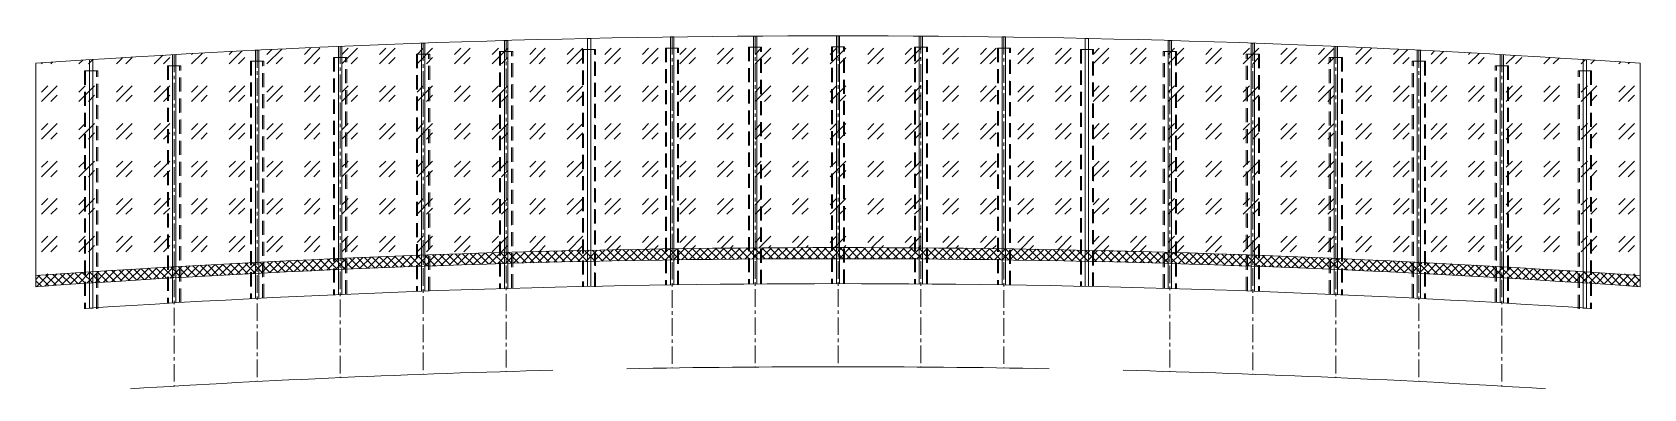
# Model space of a CAD drawing. Header units: millimetres. Extents: x 44636 to 73764, y 76951 to 83389.
import ezdxf

# ---------------------------------------------------------------- set-up
doc = ezdxf.new("R2010")
doc.units = ezdxf.units.MM
doc.header["$MEASUREMENT"] = 0
doc.linetypes.add('CENTER', pattern=[50.800000000000004, 31.75, -6.35, 6.35, -6.35])
doc.linetypes.add('HIDDEN2', pattern=[4.7624999999999975, 3.174999999999998, -1.587499999999999])
for name, color, linetype, lineweight in [('NDC_S-BEAM-STEL', 30, 'HIDDEN2', 18), ('NDC_S_AXIS2', 5, 'CENTER', 13), ('NDC_S_CONTINUOUS', 3, 'CONTINUOUS', 20), ('NDC_S_HATCH MATERIAL', 8, 'CONTINUOUS', 13), ('NDC_S_HIDDEN', 8, 'HIDDEN2', 13), ('NDC_S_SLAB', 2, 'CONTINUOUS', 20)]:
    doc.layers.add(name, color=color, linetype=linetype, lineweight=lineweight)

msp = doc.modelspace()

# ---------------------------------------------------------------- hatches: boundary and pattern name
at = {"layer": 'NDC_S_HATCH MATERIAL'}
h = msp.add_hatch(dxfattribs=at)
h.set_pattern_fill('GOST_GLASS', color=256, scale=80)
h.set_pattern_definition([(45, (0, 0), (678.8225099390856, 0), [400, -560]), (45, (169.7056, 0), (678.8225099390856, 0), [160, -800]), (45, (0, 169.7056), (678.8225099390856, 0), [160, -800])])
edge = h.paths.add_edge_path()
edge.add_arc((59199.99999894343, -128500.0000008357), 211824.9999999977, 86.0748778946198, 93.92512210524622)
edge.add_line((44699.99999946281, 82828.13495760772), (44699.99999944385, 78993.96607982932))
edge.add_arc((59200.13931308072, -128500.0000008477), 208000.0000000096, 86.00261935402858, 93.9974575840941, ccw=False)
edge.add_line((73699.99999891823, 78993.98555077094), (73699.99999891821, 82828.13495757381))
h = msp.add_hatch(dxfattribs=at)
h.set_pattern_fill('ANSI37', color=256, scale=800)
h.set_pattern_definition([(45, (0, 0), (-70.71067811865476, 70.71067811865476), []), (135, (0, 0), (-70.71067811865476, -70.71067811865474), [])])
edge = h.paths.add_edge_path()
edge.add_line((44699.99999944385, 78993.9660798292), (44699.99999944285, 78793.47785093883))
edge.add_arc((59200.13931308066, -128500.0000008259), 207799.9999999879, 85.99876575589752, 94.00131125663768, ccw=False)
edge.add_line((73699.99999891821, 78793.4973407122), (73699.9999989182, 78993.98555077096))
edge.add_arc((59200.13931308167, -128500.0000008272), 207999.9999999892, 86.00261935402847, 93.9974575840947)

# ---------------------------------------------------------------- linework, layer by layer
at = {"layer": 'NDC_S-BEAM-STEL', "ltscale": 80}
for points in [[(53320.00000000245, 78765.45148457019), (53320.00000000245, 83039.92678607539), (53080.00000000245, 83039.92678607539), (53080.00000000245, 78758.50375582476)], [(54820.00000000247, 78791.96412374245), (54820.00000000245, 83077.15052588949), (54580.00000000245, 83077.15052588949), (54580.00000000247, 78791.96412388854)], [(56320.00000000245, 78828.83875403405), (56320.00000000244, 83103.73490241535), (56080.00000000244, 83103.73490241535), (56080.00000000245, 78825.36598085813)], [(57820.00000000245, 78844.2484832725), (57820.00000000244, 83119.6839253109), (57580.00000000244, 83119.6839253109), (57580.00000000245, 78842.51223300435)], [(59320.00000000245, 78848.80607104993), (59320.00000000248, 83124.99999916196), (59080.00000000248, 83124.99999916196), (59080.00000000245, 78848.80607105113)], [(60820.00000000245, 78842.51223298782), (60820.00000000244, 83119.68392529589), (60580.00000000244, 83119.68392529589), (60580.00000000245, 78844.24848325839)], [(62320.00000000245, 78825.36598082626), (62320.00000000245, 83103.7349023854), (62080.00000000245, 83103.7349023854), (62080.00000000245, 78828.83875400462)], [(63820.00000000245, 78797.36462164784), (63820.00000000245, 83077.15052584447), (63580.00000000245, 83077.15052584447), (63580.00000000245, 78802.57446322491)], [(65080.00000000232, 78765.4514845101), (65080.00000000232, 83039.92678607539), (65320.00000000232, 83039.92678607539), (65320.00000000232, 78758.50375576224)], [(47320.00000000246, 78508.230220723), (47320.00000000246, 82784.5016196675), (47080.00000000246, 82784.5016196675), (47080.00000000246, 78494.31726285724)], [(48820.00000000246, 78588.86348404284), (48820.00000000246, 82864.35514217617), (48580.00000000246, 82864.35514217617), (48580.00000000246, 78576.69443738248)], [(50320.00000000245, 78658.60440519781), (50320.00000000245, 82933.53713321991), (50080.00000000245, 82933.53713321991), (50080.00000000245, 78648.17734923417)], [(51820.00000000245, 78717.46398193846), (51820.00000000245, 82992.05806521766), (51580.00000000245, 82992.05806521766), (51580.00000000245, 78708.77727332522)], [(66580.00000000233, 78717.46398186301), (66580.00000000233, 82992.05806521766), (66820.00000000233, 82992.05806521766), (66820.00000000233, 78708.7772732473)], [(68080.00000000233, 78658.60440510705), (68080.00000000233, 82933.53713321991), (68320.00000000233, 82933.53713321991), (68320.00000000233, 78648.17734914094)], [(69580.00000000231, 78588.8634839367), (69580.00000000231, 82864.35514217617), (69820.00000000231, 82864.35514217617), (69820.00000000231, 78576.69443727384)], [(71080.00000000231, 78508.23022060144), (71080.00000000231, 82784.5016196675), (71320.00000000231, 82784.5016196675), (71320.00000000231, 78494.31726273317)], [(45820.00000000245, 78391.96412401192), (45820.00000000245, 82693.96446081174), (45580.00000000245, 82693.96446081174), (45580.00000000245, 78391.96412416261)], [(72580.00000000233, 78391.96412483885), (72580.00000000233, 82693.96446081174), (72820.00000000233, 82693.96446081174), (72820.00000000233, 78391.96412483914)]]:
    msp.add_lwpolyline(points, dxfattribs=at)
at = {"layer": 'NDC_S_AXIS2', "color": 8, "ltscale": 10}
for p, q in [((56200.00000000244, 83303.75498241608), (56200.00000000245, 77326.97893306182)), ((57700.00000000244, 83319.68682018916), (57700.00000000244, 77343.37554730262)), ((59200.00000000244, 83319.68682018916), (59200.00000000244, 77348.84079514435)), ((60700.00000000244, 83319.68682018916), (60700.00000000244, 77343.37554728723)), ((62200.00000000245, 83303.7549823861), (62200.00000000245, 77326.97893303094)), ((48700.00000000246, 83064.60153973688), (48700.00000000245, 77080.87278909818)), ((50200.00000000245, 83133.71807125711), (50200.00000000244, 77152.0003713168)), ((51700.00000000245, 83192.18366453936), (51700.00000000244, 77212.16603964093)), ((53200.00000000245, 83240.00714238631), (53200.00000000245, 77261.37941002808)), ((65200.00000000232, 83240.00714238631), (65200.00000000233, 77261.37940996635)), ((66700.00000000233, 83192.18366453936), (66700.00000000233, 77212.16603956369)), ((68200.00000000233, 83133.71807125711), (68200.00000000233, 77152.00037122407)), ((69700.00000000231, 83064.60153973688), (69700.00000000233, 77080.87278899)), ((47200.00000000246, 82984.82362730178), (47200.00000000245, 76998.77191051698)), ((71200.00000000231, 82984.82362730178), (71200.00000000234, 76998.77191039332))]:
    msp.add_line(p, q, dxfattribs=at)
at = {"layer": 'NDC_S_CONTINUOUS', "ltscale": 200}
for radius, start, end in [(207348.8407959812, 86.23373449818135, 93.76626550123214), (205848.8407959812, 91.4353754972424, 93.56129936896943), (205848.8407959812, 88.93740876362394, 91.06259123573055), (205848.8407959812, 86.43870063040907, 88.56462450263616)]:
    msp.add_arc((59199.9999989434, -128500.0000008369), radius, start, end, dxfattribs=at)
at = {"layer": 'NDC_S_HATCH MATERIAL'}
for points in [[(56230.00000000245, 78827.56902808766), (56230.00000000245, 83304.17777903081), (56170.00000000245, 83303.32793573248), (56170.00000000245, 78826.70083493003)], [(57730.00000000245, 78843.62994578163), (57730.00000000245, 83319.8992650315), (57670.00000000245, 83319.47437534682), (57670.00000000245, 78843.19588328278)], [(59230.00000000245, 78848.83862488849), (59230.00000000245, 83324.99787476668), (59170.00000000245, 83324.99787476695), (59170.00000000245, 78848.83862488884)], [(60730.00000000245, 78843.19588326715), (60730.00000000245, 83319.47437533154), (60670.00000000245, 83319.89926501681), (60670.00000000245, 78843.62994576663)], [(62230.00000000245, 78826.70083489905), (62230.00000000245, 83303.32793570214), (62170.00000000245, 83304.17777900113), (62170.00000000245, 78827.5690280573)], [(48730.00000000246, 78584.33277076451), (48730.00000000246, 83066.08831442616), (48670.00000000246, 83063.11050054948), (48670.00000000246, 78581.29050957953)], [(50230.00000000245, 78654.72690505869), (50230.00000000245, 83134.99173025304), (50170.00000000245, 83132.44015193987), (50170.00000000245, 78652.12014147858)], [(51730.00000000245, 78714.23908386739), (51730.00000000245, 83193.24440014847), (51670.00000000245, 83191.11867213783), (51670.00000000245, 78712.06740705593)], [(53230.00000000245, 78762.87868092276), (53230.00000000245, 83240.85511458991), (53170.00000000245, 83239.15491627401), (53170.00000000245, 78761.14174900958)], [(54730.00000000247, 78799.49985999218), (54730.00000000247, 83277.8310509731), (54670.00000000247, 83276.55612615537), (54670.00000000247, 78799.3508892389)], [(63730.00000000245, 78799.3508891926), (63730.00000000245, 83276.55612611008), (63670.00000000245, 83277.83105092839), (63670.00000000245, 78800.65334938222)], [(65170.00000000232, 78762.87868086176), (65170.00000000232, 83240.85511458991), (65230.00000000232, 83239.15491627401), (65230.00000000232, 78761.14174894794)], [(66670.00000000233, 78714.23908379106), (66670.00000000233, 83193.24440014847), (66730.00000000233, 83191.11867213783), (66730.00000000233, 78712.06740697898)], [(68170.00000000233, 78654.72690496696), (68170.00000000233, 83134.99173025304), (68230.00000000233, 83132.44015193987), (68230.00000000233, 78652.12014138626)], [(69670.00000000231, 78584.33277065743), (69670.00000000231, 83066.08831442616), (69730.00000000231, 83063.11050054948), (69730.00000000231, 78581.29050947186)], [(47230.00000000246, 78503.04557932488), (47230.00000000246, 82986.52374246187), (47170.00000000246, 82983.11924281571), (47170.00000000246, 78499.56734040819)], [(71170.00000000231, 78503.04557920241), (71170.00000000231, 82986.52374246187), (71230.00000000231, 82983.11924281571), (71230.00000000231, 78499.56734028511)]]:
    msp.add_lwpolyline(points, dxfattribs=at)
for points in [[(45670.00000000245, 78408.89729327602), (45730.00000000245, 78408.89729327602), (45730.00000000245, 82896.28597653794), (45670.00000000245, 82892.45427563007)], [(72730.00000000233, 78408.89729327602), (72670.00000000233, 78408.89729327602), (72670.00000000233, 82896.28597653794), (72730.00000000233, 82892.45427563007)]]:
    msp.add_lwpolyline(points, close=True, dxfattribs=at)
at = {"layer": 'NDC_S_HIDDEN', "ltscale": 80}
for points in [[(53100.00000000245, 83039.92678607539), (53100.00000000245, 78759.09335684936)], [(53300.00000000245, 78764.88313050708), (53300.00000000245, 83039.92678607539)], [(54600.00000000247, 83077.15052588949), (54600.00000000247, 78794.42719003701)], [(54800.00000000247, 78794.4271899156), (54800.00000000247, 83077.15052588949)], [(56100.00000000245, 83103.73490241535), (56100.00000000245, 78825.66599216973)], [(56300.00000000245, 78828.55996966819), (56300.00000000245, 83103.73490241535)], [(57600.00000000245, 83119.6839253109), (57600.00000000245, 78842.66753153707)], [(57800.00000000245, 78844.11440668648), (57800.00000000245, 83119.6839253109)], [(59100.00000000245, 83124.97637246297), (59100.00000000245, 78848.81668119144)], [(59300.00000000245, 78848.8166811904), (59300.00000000245, 83124.97637246198)], [(60600.00000000245, 83119.68392529589), (60600.00000000245, 78844.11440667219)], [(60800.00000000245, 78842.66753152071), (60800.00000000245, 83119.68392529589)], [(62100.00000000245, 83103.7349023854), (62100.00000000245, 78828.55996963856)], [(62300.00000000245, 78825.66599213806), (62300.00000000245, 83103.7349023854)], [(63600.00000000245, 83077.15052584447), (63600.00000000245, 78802.15092728988)], [(63800.00000000245, 78797.8093928647), (63800.00000000245, 83077.15052584447)], [(65100.00000000232, 78764.88313044677), (65100.00000000232, 83039.92678607539)], [(65300.00000000232, 83039.92678607539), (65300.00000000232, 78759.093356787)], [(47100.00000000246, 82784.5016196675), (47100.00000000246, 78495.48733998126)], [(47300.00000000246, 78507.0814709388), (47300.00000000246, 82784.5016196675)], [(48600.00000000246, 82864.35514217617), (48600.00000000246, 78577.71917594859)], [(48800.00000000246, 78587.860047644), (48800.00000000246, 82864.35514217617)], [(50100.00000000245, 82933.53713321991), (50100.00000000245, 78649.05691098314)], [(50300.00000000245, 78657.74612383987), (50300.00000000245, 82933.53713321991)], [(51600.00000000245, 82992.05806521766), (51600.00000000245, 78709.5117968923)], [(51800.00000000245, 78716.7507203653), (51800.00000000245, 82992.05806521766)], [(66600.00000000233, 78716.75072028967), (66600.00000000233, 82992.05806521766)], [(66800.00000000233, 82992.05806521766), (66800.00000000233, 78709.51179681461)], [(68100.00000000233, 78657.74612374888), (68100.00000000233, 82933.53713321991)], [(68300.00000000233, 82933.53713321991), (68300.00000000233, 78649.05691089011)], [(69600.00000000231, 78587.86004753763), (69600.00000000231, 82864.35514217617)], [(69800.00000000231, 82864.35514217617), (69800.00000000231, 78577.71917584018)], [(71100.00000000231, 78507.08147081702), (71100.00000000231, 82784.5016196675)], [(71300.00000000231, 82784.5016196675), (71300.00000000231, 78495.48733985743)], [(45600.00000000245, 82693.96446081174), (45600.00000000245, 78394.42719031069)], [(45800.00000000245, 78394.42719018547), (45800.00000000245, 82693.96446081174)], [(72600.00000000233, 78394.42719099969), (72600.00000000233, 82693.96446081174)], [(72800.00000000233, 82693.96446081174), (72800.00000000233, 78394.42719099992)]]:
    msp.add_lwpolyline(points, dxfattribs=at)
at = {"layer": 'NDC_S_SLAB'}
for p, q in [((44699.99999946286, 82828.13495760772), (44699.99999944285, 78793.47785093883)), ((73699.99999891821, 78793.49734071226), (73699.99999891821, 82828.13495757381))]:
    msp.add_line(p, q, dxfattribs=at)
for centre, radius, start, end in [((59199.9999989434, -128500.0000008369), 211824.9999999988, 86.0748778946198, 93.92512210524619), ((59200.13931308105, -128500.0000008369), 207999.9999999988, 86.00261935402847, 93.99745758409438), ((59200.13931308105, -128500.0000008369), 207799.9999999988, 85.99876575589778, 94.00131125663762)]:
    msp.add_arc(centre, radius, start, end, dxfattribs=at)

doc.saveas('drawing.dxf')
